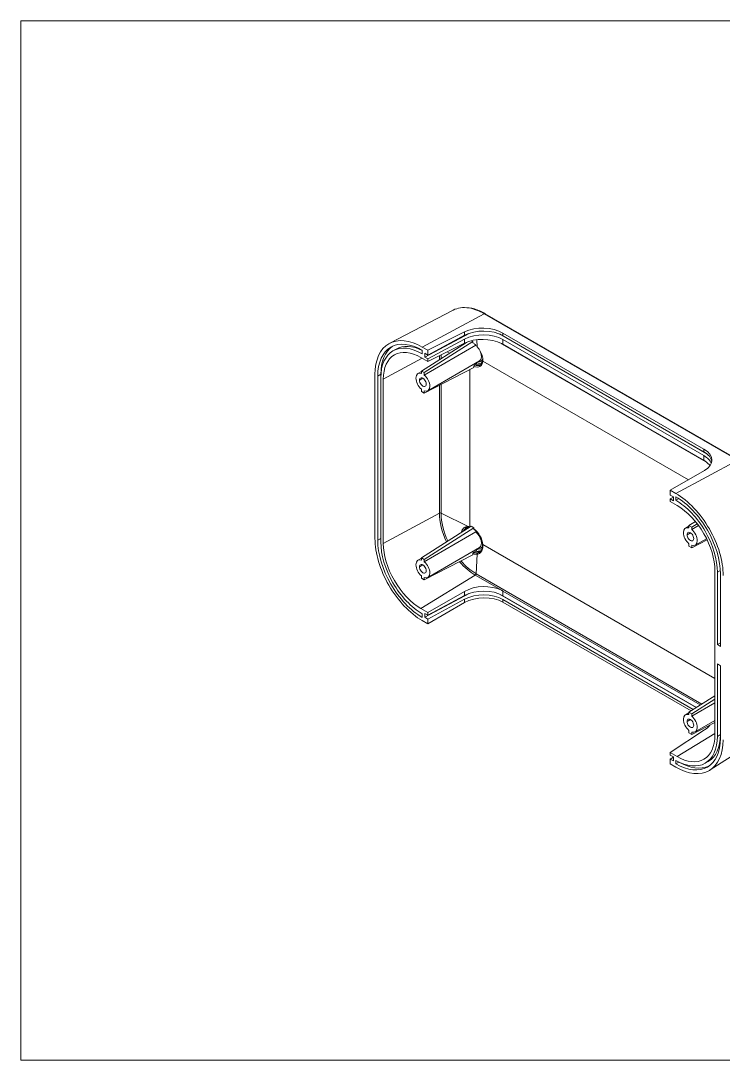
# Model space of a CAD drawing. Header units: millimetres. Extents: x -1304 to 1304, y -904 to 904.
# Drawn here: x -1255.2 to -1076.9, y -903.5 to -639.8 of the extents above; entities that cross this region are included whole.
import ezdxf

# ---------------------------------------------------------------- set-up
doc = ezdxf.new("R2010")
doc.units = ezdxf.units.MM
doc.header["$MEASUREMENT"] = 0
doc.layers.add('layer 1', color=7, linetype='Continuous')

msp = doc.modelspace()

# ---------------------------------------------------------------- linework, layer by layer
at = {"layer": 'layer 1', "color": 8, "lineweight": 18}
for points in [[(-1255.1707, -903.5152), (-1255.1707, -903.5152), (-1255.1707, -639.8485), (-1255.1707, -639.8485)], [(-971.6707, -639.8485), (-971.6707, -639.8485), (-1255.1707, -639.8485), (-1255.1707, -639.8485)], [(-1255.1707, -903.5152), (-1255.1707, -903.5152), (-971.6707, -903.5152), (-971.6707, -903.5152)]]:
    msp.add_open_spline(points, degree=3, dxfattribs=at)
at = {"layer": 'layer 1', "color": 155, "lineweight": 18}
for points in [[(-1145.4274, -713.2463), (-1145.4274, -713.2463), (-1161.5417, -721.6528), (-1161.5417, -721.6528)], [(-1141.4315, -712.6965), (-1142.92, -712.4608), (-1144.2805, -712.648), (-1145.4275, -713.2463)], [(-1072.9344, -751.2939), (-1072.9344, -751.2939), (-1137.2811, -714.1433), (-1137.2811, -714.1433)], [(-1141.3917, -719.1395), (-1141.3917, -719.1395), (-1152.6178, -725.1835), (-1152.6178, -725.1835)], [(-1151.84, -723.428), (-1151.84, -723.428), (-1142.5137, -718.7702), (-1142.5137, -718.7702)], [(-1142.5137, -719.6316), (-1142.5137, -719.6316), (-1151.84, -724.6528), (-1151.84, -724.6528)], [(-1132.79, -719.0608), (-1135.4564, -717.5214), (-1139.7558, -717.3929), (-1142.5137, -718.7702)], [(-1132.79, -719.7296), (-1135.4564, -718.1901), (-1139.7558, -718.1468), (-1142.5137, -719.6316)], [(-1132.79, -720.7094), (-1135.4564, -719.1699), (-1139.7558, -719.1266), (-1142.5137, -720.6114)], [(-1133.6935, -719.2896), (-1133.6935, -719.2896), (-1081.0318, -749.6938), (-1081.0318, -749.6938)], [(-1081.7945, -748.5031), (-1081.7945, -748.5031), (-1132.79, -719.0608), (-1132.79, -719.0608)], [(-1081.7945, -749.1718), (-1081.7945, -749.1718), (-1132.79, -719.7296), (-1132.79, -719.7296)], [(-1160.8557, -722.4273), (-1162.7441, -723.7406), (-1163.7901, -726.2657), (-1163.7901, -729.5109)], [(-1153.2543, -723.4612), (-1155.7728, -722.2224), (-1158.1406, -722.1081), (-1159.9264, -723.1391)], [(-1153.4663, -728.6944), (-1153.4663, -728.6944), (-1142.0696, -721.4248), (-1142.0696, -721.4248)], [(-1152.7592, -729.1027), (-1152.7592, -729.1027), (-1140.4292, -721.2377), (-1140.4292, -721.2377)], [(-1139.6777, -722.1629), (-1139.6777, -722.1629), (-1152.7592, -729.7154), (-1152.7592, -729.7154)], [(-1142.5137, -720.6114), (-1142.5137, -720.6114), (-1151.84, -725.6326), (-1151.84, -725.6326)], [(-1151.84, -726.2857), (-1151.84, -726.2857), (-1142.5137, -721.628), (-1142.5137, -721.628)], [(-1133.1326, -721.7332), (-1135.8355, -720.3621), (-1139.888, -720.3166), (-1142.5137, -721.628)], [(-1140.4292, -721.2377), (-1140.5459, -721.1724), (-1140.6628, -721.1073), (-1140.7797, -721.0425)], [(-1081.7945, -750.1516), (-1081.7945, -750.1516), (-1132.79, -720.7094), (-1132.79, -720.7094)], [(-1132.79, -721.9189), (-1132.79, -721.9189), (-1081.7945, -751.3612), (-1081.7945, -751.3612)], [(-1159.9264, -723.1391), (-1159.9264, -723.1391), (-1160.7042, -723.5882), (-1160.7042, -723.5882)], [(-1151.84, -723.428), (-1151.84, -723.428), (-1153.2542, -722.6115), (-1153.2542, -722.6115)], [(-1153.2542, -724.3262), (-1153.2542, -724.3262), (-1153.2542, -723.428), (-1153.2542, -723.428)], [(-1151.84, -724.6528), (-1151.84, -724.6528), (-1152.6178, -724.2037), (-1152.6178, -724.2037)], [(-1152.6178, -724.2037), (-1152.6178, -724.2037), (-1152.6178, -725.1835), (-1152.6178, -725.1835)], [(-1151.84, -723.428), (-1151.84, -723.428), (-1151.84, -724.6528), (-1151.84, -724.6528)], [(-1151.84, -726.2857), (-1151.84, -726.2857), (-1153.6077, -725.2651), (-1153.6077, -725.2651)], [(-1152.6178, -725.1835), (-1152.6178, -725.1835), (-1151.84, -725.6326), (-1151.84, -725.6326)], [(-1151.8628, -733.6764), (-1151.8628, -733.6764), (-1138.7813, -726.1238), (-1138.7813, -726.1238)], [(-1151.84, -725.6326), (-1151.84, -725.6326), (-1151.84, -726.2857), (-1151.84, -726.2857)], [(-1140.1727, -727.8231), (-1140.1727, -727.8231), (-1140.1727, -727.5243), (-1140.1727, -727.5243)], [(-1139.6777, -726.9913), (-1139.6777, -726.9913), (-1139.9606, -727.1546), (-1139.9606, -727.1546)], [(-1139.4656, -726.6211), (-1139.4656, -726.6211), (-1139.4656, -726.5189), (-1139.4656, -726.5189)], [(-1138.5641, -727.1531), (-1138.5047, -727.1188), (-1138.4484, -727.0793), (-1138.3953, -727.0348)], [(-1137.9529, -725.7053), (-1137.9512, -725.7533), (-1137.9197, -725.7977), (-1137.865, -725.8293)], [(-1137.9529, -725.7063), (-1137.9529, -725.7063), (-1137.9492, -726.0487), (-1137.9492, -726.0487)], [(-1137.8605, -726.1918), (-1137.8605, -726.1918), (-1085.7264, -756.2915), (-1085.7264, -756.2915)], [(-1165.275, -729.5517), (-1165.275, -729.5517), (-1165.275, -771.1931), (-1165.275, -771.1931)], [(-1164.5679, -729.96), (-1164.5679, -729.96), (-1164.5679, -771.6013), (-1164.5679, -771.6013)], [(-1163.7901, -729.5109), (-1163.7901, -729.5109), (-1163.7901, -730.4095), (-1163.7901, -730.4095)], [(-1153.4663, -728.8287), (-1153.4663, -728.8287), (-1154.3628, -729.3463), (-1154.3628, -729.3463)], [(-1153.4663, -728.6944), (-1153.4663, -728.6944), (-1152.7592, -729.1027), (-1152.7592, -729.1027)], [(-1153.4663, -728.6944), (-1153.4663, -728.6944), (-1153.4663, -729.3072), (-1153.4663, -729.3072)], [(-1152.7592, -734.3282), (-1152.7592, -734.3282), (-1140.1727, -727.8231), (-1140.1727, -727.8231)], [(-1152.7592, -729.7154), (-1152.7592, -729.7154), (-1152.7592, -729.1027), (-1152.7592, -729.1027)], [(-1141.2334, -768.1997), (-1141.2334, -768.1997), (-1141.2334, -728.3719), (-1141.2334, -728.3719)], [(-1163.7901, -772.0504), (-1163.7901, -772.0504), (-1163.7901, -730.4091), (-1163.7901, -730.4091)], [(-1163.1537, -730.7765), (-1163.1537, -730.7765), (-1163.1537, -772.4178), (-1163.1537, -772.4178)], [(-1153.4663, -733.3072), (-1153.4663, -733.3072), (-1153.4663, -733.92), (-1153.4663, -733.92)], [(-1153.4663, -733.92), (-1153.4663, -733.92), (-1152.7592, -734.3282), (-1152.7592, -734.3282)], [(-1152.7592, -734.3282), (-1152.7592, -734.3282), (-1152.7592, -733.7154), (-1152.7592, -733.7154)], [(-1081.6248, -753.9245), (-1079.053, -752.4397), (-1079.1281, -750.0425), (-1081.7945, -748.5031)], [(-1079.7737, -751.6593), (-1079.9235, -750.7193), (-1080.6384, -749.8393), (-1081.7945, -749.1718)], [(-1079.9085, -752.139), (-1080.196, -751.3863), (-1080.8504, -750.6967), (-1081.7945, -750.1516)], [(-1090.3217, -758.9456), (-1090.3217, -758.9456), (-1081.6248, -753.9245), (-1081.6248, -753.9245)], [(-1080.2309, -752.7214), (-1080.5251, -752.2992), (-1080.9456, -751.9057), (-1081.4741, -751.5582)], [(-1088.9075, -759.7621), (-1088.9075, -759.7621), (-1090.3217, -758.9456), (-1090.3217, -758.9456)], [(-1090.3217, -758.9456), (-1090.3217, -758.9456), (-1090.3217, -760.1704), (-1090.3217, -760.1704)], [(-1089.5439, -760.6194), (-1089.5439, -760.6194), (-1090.3217, -760.1704), (-1090.3217, -760.1704)], [(-1090.3217, -761.1502), (-1090.3217, -761.1502), (-1089.5438, -760.6686), (-1089.5438, -760.6686)], [(-1090.3217, -761.1502), (-1090.3217, -761.1502), (-1089.5439, -761.5992), (-1089.5439, -761.5992)], [(-1090.3217, -761.1502), (-1090.3217, -761.1502), (-1090.3217, -761.8033), (-1090.3217, -761.8033)], [(-1088.5539, -762.824), (-1088.5539, -762.824), (-1090.3217, -761.8033), (-1090.3217, -761.8033)], [(-1089.5439, -761.5992), (-1089.5439, -761.5992), (-1089.5439, -760.6194), (-1089.5439, -760.6194)], [(-1088.9075, -760.5786), (-1088.9075, -760.5786), (-1088.9075, -761.4767), (-1088.9075, -761.4767)], [(-1088.9075, -761.4767), (-1088.9075, -761.4767), (-1088.1547, -761.0422), (-1088.1547, -761.0422)], [(-1148.4943, -764.8736), (-1148.4696, -767.0194), (-1147.8695, -769.4354), (-1146.7776, -771.7848)], [(-1085.5841, -767.8862), (-1085.5841, -767.8862), (-1083.9524, -766.8455), (-1083.9524, -766.8455)], [(-1153.4663, -776.0512), (-1153.4663, -776.0512), (-1140.8798, -768.0227), (-1140.8798, -768.0227)], [(-1152.7592, -776.4595), (-1152.7592, -776.4595), (-1140.1727, -768.431), (-1140.1727, -768.431)], [(-1139.6777, -769.5197), (-1139.6777, -769.5197), (-1152.7592, -777.0723), (-1152.7592, -777.0723)], [(-1141.5812, -768.1629), (-1141.5487, -768.262), (-1141.4794, -768.3266), (-1141.4008, -768.3311)], [(-1141.4277, -768.3272), (-1141.4277, -768.3272), (-1141.3681, -768.3342), (-1141.3681, -768.3342)], [(-1140.1727, -768.431), (-1140.1727, -768.431), (-1140.8798, -768.0227), (-1140.8798, -768.0227)], [(-1140.1727, -768.7297), (-1140.1727, -768.7297), (-1140.1727, -768.431), (-1140.1727, -768.431)], [(-1085.584, -768.0205), (-1085.584, -768.0205), (-1086.4805, -768.5381), (-1086.4805, -768.5381)], [(-1084.877, -768.2945), (-1084.877, -768.2945), (-1085.5841, -767.8862), (-1085.5841, -767.8862)], [(-1085.5841, -767.8862), (-1085.5841, -767.8862), (-1085.5841, -768.499), (-1085.5841, -768.499)], [(-1084.877, -768.2945), (-1084.877, -768.2945), (-1083.4985, -767.4152), (-1083.4985, -767.4152)], [(-1083.1345, -767.9013), (-1083.1345, -767.9013), (-1084.877, -768.9073), (-1084.877, -768.9073)], [(-1084.877, -768.9073), (-1084.877, -768.9073), (-1084.877, -768.2945), (-1084.877, -768.2945)], [(-1085.5841, -772.499), (-1085.5841, -772.499), (-1085.5841, -773.1118), (-1085.5841, -773.1118)], [(-1084.877, -773.5201), (-1084.877, -773.5201), (-1080.9814, -771.5067), (-1080.9814, -771.5067)], [(-1083.9805, -772.8682), (-1083.9805, -772.8682), (-1081.1226, -771.2182), (-1081.1226, -771.2182)], [(-1151.8628, -781.0332), (-1151.8628, -781.0332), (-1138.7813, -773.4806), (-1138.7813, -773.4806)], [(-1139.6777, -774.3481), (-1139.6777, -774.3481), (-1140.1973, -774.6481), (-1140.1973, -774.6481)], [(-1139.4656, -773.9779), (-1139.4656, -773.9779), (-1139.4656, -773.8757), (-1139.4656, -773.8757)], [(-1139.212, -774.7765), (-1139.3199, -774.8405), (-1139.3636, -775.0051), (-1139.3118, -775.1527)], [(-1137.953, -773.029), (-1137.9544, -773.0724), (-1137.9226, -773.1156), (-1137.865, -773.1489)], [(-1137.9493, -772.6273), (-1137.9493, -772.6273), (-1137.953, -773.029), (-1137.953, -773.029)], [(-1079.0081, -806.7106), (-1079.0081, -806.7106), (-1137.8605, -772.7321), (-1137.8605, -772.7321)], [(-1084.877, -773.5201), (-1084.877, -773.5201), (-1085.5841, -773.1118), (-1085.5841, -773.1118)], [(-1084.877, -773.5201), (-1084.877, -773.5201), (-1084.877, -772.9073), (-1084.877, -772.9073)], [(-1153.4663, -776.1855), (-1153.4663, -776.1855), (-1154.3628, -776.7031), (-1154.3628, -776.7031)], [(-1153.4663, -776.0512), (-1153.4663, -776.0512), (-1152.7592, -776.4595), (-1152.7592, -776.4595)], [(-1153.4663, -776.0512), (-1153.4663, -776.0512), (-1153.4663, -776.664), (-1153.4663, -776.664)], [(-1152.7592, -781.685), (-1152.7592, -781.685), (-1140.4292, -775.3124), (-1140.4292, -775.3124)], [(-1152.7592, -777.0723), (-1152.7592, -777.0723), (-1152.7592, -776.4595), (-1152.7592, -776.4595)], [(-1143.4596, -776.8786), (-1142.2893, -778.202), (-1141.0101, -779.2838), (-1139.7123, -780.0476)], [(-1079.008, -820.9994), (-1079.008, -820.9994), (-1079.008, -779.358), (-1079.008, -779.358)], [(-1078.3716, -779.7254), (-1078.3716, -779.7254), (-1078.3716, -798.0966), (-1078.3716, -798.0966)], [(-1077.5938, -798.5457), (-1077.5938, -798.5457), (-1077.5938, -780.1745), (-1077.5938, -780.1745)], [(-1153.4663, -780.664), (-1153.4663, -780.664), (-1153.4663, -781.2768), (-1153.4663, -781.2768)], [(-1153.4663, -781.2768), (-1153.4663, -781.2768), (-1152.7592, -781.685), (-1152.7592, -781.685)], [(-1152.7592, -781.685), (-1152.7592, -781.685), (-1152.7592, -781.0723), (-1152.7592, -781.0723)], [(-1133.1326, -784.3088), (-1135.8355, -782.9514), (-1139.888, -783.072), (-1142.5137, -784.588)], [(-1141.3917, -785.1124), (-1141.3917, -785.1124), (-1152.6178, -791.1564), (-1152.6178, -791.1564)], [(-1151.84, -789.9725), (-1151.84, -789.9725), (-1142.5137, -784.588), (-1142.5137, -784.588)], [(-1142.5137, -785.6045), (-1142.5137, -785.6045), (-1151.84, -790.6257), (-1151.84, -790.6257)], [(-1132.79, -785.7025), (-1135.4564, -784.1631), (-1139.7558, -784.1197), (-1142.5137, -785.6045)], [(-1132.79, -786.6823), (-1135.4564, -785.1428), (-1139.7558, -785.0995), (-1142.5137, -786.5843)], [(-1133.6935, -785.2625), (-1133.6935, -785.2625), (-1083.7705, -814.0856), (-1083.7705, -814.0856)], [(-1082.7077, -813.408), (-1082.7077, -813.408), (-1132.79, -784.493), (-1132.79, -784.493)], [(-1083.7029, -814.043), (-1083.7029, -814.043), (-1132.79, -785.7025), (-1132.79, -785.7025)], [(-1142.5137, -786.5843), (-1142.5137, -786.5843), (-1151.84, -791.6055), (-1151.84, -791.6055)], [(-1151.84, -792.8302), (-1151.84, -792.8302), (-1142.5137, -787.4457), (-1142.5137, -787.4457)], [(-1132.79, -787.3511), (-1135.4564, -785.8116), (-1139.7558, -785.8534), (-1142.5137, -787.4457)], [(-1084.5092, -814.5572), (-1084.5092, -814.5572), (-1132.79, -786.6823), (-1132.79, -786.6823)], [(-1085.0598, -814.9081), (-1085.0598, -814.9081), (-1132.79, -787.3511), (-1132.79, -787.3511)], [(-1153.6077, -788.9519), (-1153.6077, -788.9519), (-1151.84, -789.9725), (-1151.84, -789.9725)], [(-1153.2542, -791.1972), (-1153.2542, -791.1972), (-1153.2542, -790.2991), (-1153.2542, -790.2991)], [(-1151.84, -790.6257), (-1151.84, -790.6257), (-1152.6178, -790.1766), (-1152.6178, -790.1766)], [(-1152.6178, -790.1766), (-1152.6178, -790.1766), (-1152.6178, -791.1564), (-1152.6178, -791.1564)], [(-1151.84, -789.9725), (-1151.84, -789.9725), (-1151.84, -790.6257), (-1151.84, -790.6257)], [(-1153.2542, -792.0137), (-1153.2542, -792.0137), (-1151.84, -792.8302), (-1151.84, -792.8302)], [(-1152.6178, -791.1564), (-1152.6178, -791.1564), (-1151.84, -791.6055), (-1151.84, -791.6055)], [(-1151.84, -791.6055), (-1151.84, -791.6055), (-1151.84, -792.8302), (-1151.84, -792.8302)], [(-1078.3716, -798.0966), (-1078.3716, -798.0966), (-1077.5938, -797.6475), (-1077.5938, -797.6475)], [(-1078.3716, -798.0966), (-1078.3716, -798.0966), (-1077.5938, -798.5457), (-1077.5938, -798.5457)], [(-1078.3716, -802.9956), (-1078.3716, -802.9956), (-1078.3716, -821.3668), (-1078.3716, -821.3668)], [(-1077.5938, -803.4447), (-1077.5938, -803.4447), (-1078.3716, -802.9956), (-1078.3716, -802.9956)], [(-1077.5938, -821.8158), (-1077.5938, -821.8158), (-1077.5938, -803.4447), (-1077.5938, -803.4447)], [(-1085.5841, -815.243), (-1085.5841, -815.243), (-1079.008, -811.0484), (-1079.008, -811.0484)], [(-1084.877, -815.6513), (-1084.877, -815.6513), (-1079.0079, -811.9076), (-1079.0079, -811.9076)], [(-1079.0079, -812.8756), (-1079.0079, -812.8756), (-1084.877, -816.2641), (-1084.877, -816.2641)], [(-1085.584, -815.3773), (-1085.584, -815.3773), (-1086.4805, -815.8949), (-1086.4805, -815.8949)], [(-1084.877, -815.6513), (-1084.877, -815.6513), (-1085.5841, -815.243), (-1085.5841, -815.243)], [(-1085.5841, -815.243), (-1085.5841, -815.243), (-1085.5841, -815.8558), (-1085.5841, -815.8558)], [(-1084.877, -816.2641), (-1084.877, -816.2641), (-1084.877, -815.6513), (-1084.877, -815.6513)], [(-1083.9805, -820.225), (-1083.9805, -820.225), (-1079.0079, -817.3541), (-1079.0079, -817.3541)], [(-1090.3217, -825.4901), (-1090.3217, -825.4901), (-1081.6248, -819.7422), (-1081.6248, -819.7422)], [(-1085.5841, -819.8558), (-1085.5841, -819.8558), (-1085.5841, -820.4686), (-1085.5841, -820.4686)], [(-1084.877, -820.8769), (-1084.877, -820.8769), (-1079.0078, -817.8435), (-1079.0078, -817.8435)], [(-1081.6248, -819.7422), (-1081.0772, -819.3803), (-1080.6348, -818.9669), (-1080.3168, -818.52)], [(-1084.877, -820.8769), (-1084.877, -820.8769), (-1085.5841, -820.4686), (-1085.5841, -820.4686)], [(-1084.877, -820.8769), (-1084.877, -820.8769), (-1084.877, -820.2641), (-1084.877, -820.2641)], [(-1080.6796, -827.7386), (-1078.7038, -826.5978), (-1077.5938, -824.1443), (-1077.5938, -820.9177)], [(-1080.2002, -829.8806), (-1080.2002, -829.8806), (-1064.8628, -820.1285), (-1064.8628, -820.1285)], [(-1090.3217, -825.4901), (-1090.3217, -825.4901), (-1088.5539, -826.5107), (-1088.5539, -826.5107)], [(-1090.3217, -825.4901), (-1090.3217, -825.4901), (-1090.3217, -826.1433), (-1090.3217, -826.1433)], [(-1089.5439, -826.5924), (-1089.5439, -826.5924), (-1090.3217, -826.1433), (-1090.3217, -826.1433)], [(-1090.3217, -827.1231), (-1090.3217, -827.1231), (-1089.5438, -826.6415), (-1089.5438, -826.6415)], [(-1090.3217, -827.1231), (-1090.3217, -827.1231), (-1089.5439, -827.5721), (-1089.5439, -827.5721)], [(-1090.3217, -827.1231), (-1090.3217, -827.1231), (-1090.3217, -828.3478), (-1090.3217, -828.3478)], [(-1089.5439, -827.5721), (-1089.5439, -827.5721), (-1089.5439, -826.5924), (-1089.5439, -826.5924)], [(-1088.9075, -827.4497), (-1088.9075, -827.4497), (-1088.9075, -828.3478), (-1088.9075, -828.3478)], [(-1088.9075, -828.3478), (-1088.9075, -828.3478), (-1088.1296, -827.8987), (-1088.1296, -827.8987)], [(-1088.1296, -827.8655), (-1088.1296, -827.8655), (-1088.1296, -827.8987), (-1088.1296, -827.8987)], [(-1088.1296, -827.8987), (-1085.3192, -829.5213), (-1082.6094, -829.878), (-1080.5279, -828.8993)], [(-1081.4575, -828.1877), (-1081.4575, -828.1877), (-1080.6796, -827.7386), (-1080.6796, -827.7386)], [(-1090.3217, -828.3478), (-1090.3217, -828.3478), (-1088.9075, -829.1643), (-1088.9075, -829.1643)]]:
    msp.add_open_spline(points, degree=3, dxfattribs=at)
at = {"layer": 'layer 1', "color": 155, "lineweight": 13}
for points in [[(-1137.5187, -714.1612), (-1137.5187, -714.1612), (-1153.2542, -722.6115), (-1153.2542, -722.6115)], [(-1137.5188, -714.1612), (-1138.8531, -713.3908), (-1140.1772, -712.8951), (-1141.4315, -712.6965)], [(-1137.2811, -714.1433), (-1137.3444, -714.1067), (-1137.4293, -714.1131), (-1137.5187, -714.1612)], [(-1073.172, -751.3118), (-1073.172, -751.3118), (-1137.5187, -714.1612), (-1137.5187, -714.1612)], [(-1142.5137, -718.7702), (-1142.5137, -718.7702), (-1142.5137, -719.6316), (-1142.5137, -719.6316)], [(-1132.79, -719.0608), (-1132.79, -719.0608), (-1132.79, -719.7296), (-1132.79, -719.7296)], [(-1142.5137, -720.6114), (-1142.5137, -720.6114), (-1142.5137, -721.628), (-1142.5137, -721.628)], [(-1142.3113, -721.5309), (-1142.3214, -721.5528), (-1142.3312, -721.5751), (-1142.3406, -721.5977)], [(-1139.3118, -722.5568), (-1139.3118, -722.5568), (-1139.4352, -720.7583), (-1139.4352, -720.7583)], [(-1132.9185, -721.8473), (-1132.9185, -721.8473), (-1081.6459, -751.4495), (-1081.6459, -751.4495)], [(-1132.79, -720.7094), (-1132.79, -720.7094), (-1132.79, -721.9189), (-1132.79, -721.9189)], [(-1148.8951, -725.7792), (-1148.8951, -725.7792), (-1148.8951, -724.8156), (-1148.8951, -724.8156)], [(-1148.4951, -725.5239), (-1148.4951, -725.5239), (-1148.4951, -724.6156), (-1148.4951, -724.6156)], [(-1146.3526, -724.1569), (-1146.3526, -724.1569), (-1146.9673, -723.8522), (-1146.9673, -723.8522)], [(-1138.7813, -726.1238), (-1138.1832, -725.7785), (-1138.0926, -724.7477), (-1138.5651, -723.6649)], [(-1163.1537, -730.7765), (-1163.1537, -730.7765), (-1153.2745, -725.4576), (-1153.2745, -725.4576)], [(-1140.1727, -727.5243), (-1138.9692, -728.0347), (-1138.0223, -727.488), (-1137.8626, -726.1905)], [(-1139.9606, -727.1546), (-1139.4318, -727.3717), (-1138.9419, -727.3712), (-1138.5641, -727.1531)], [(-1139.6777, -726.9913), (-1139.2165, -727.1807), (-1138.7835, -727.2051), (-1138.4284, -727.0615)], [(-1139.4656, -726.6211), (-1138.9033, -726.843), (-1138.3952, -726.7927), (-1138.0426, -726.4801)], [(-1139.1996, -726.3653), (-1138.576, -726.4881), (-1138.0949, -726.1872), (-1137.915, -725.562)], [(-1164.5679, -729.96), (-1164.5679, -729.96), (-1163.7901, -729.5109), (-1163.7901, -729.5109)], [(-1153.1126, -730.5314), (-1153.1126, -730.5314), (-1153.9613, -731.0214), (-1153.9613, -731.0214)], [(-1148.8951, -764.7412), (-1148.8951, -764.7412), (-1148.8951, -732.3312), (-1148.8951, -732.3312)], [(-1148.4951, -764.7364), (-1148.4951, -764.7364), (-1148.4951, -732.1247), (-1148.4951, -732.1247)], [(-1081.7945, -748.5031), (-1081.7945, -748.5031), (-1081.7945, -749.1718), (-1081.7945, -749.1718)], [(-1073.172, -751.3118), (-1073.172, -751.3118), (-1088.9075, -759.7621), (-1088.9075, -759.7621)], [(-1081.7945, -750.1516), (-1081.7945, -750.1516), (-1081.7945, -751.3612), (-1081.7945, -751.3612)], [(-1163.1537, -772.4178), (-1163.1537, -772.4178), (-1148.8951, -764.7412), (-1148.8951, -764.7412)], [(-1148.4951, -764.7364), (-1148.611, -764.6789), (-1148.7833, -764.681), (-1148.8951, -764.7412)], [(-1148.8951, -764.7412), (-1148.8951, -766.9846), (-1148.2708, -769.5291), (-1147.1144, -771.9996)], [(-1141.5812, -768.1629), (-1141.5812, -768.1629), (-1148.4951, -764.7364), (-1148.4951, -764.7364)], [(-1148.4951, -764.7364), (-1148.4951, -764.782), (-1148.4948, -764.8277), (-1148.4943, -764.8736)], [(-1141.8742, -768.3441), (-1142.0746, -768.4865), (-1142.2326, -768.6934), (-1142.3406, -768.9545)], [(-1141.1802, -768.2143), (-1141.198, -768.2092), (-1141.2157, -768.2044), (-1141.2334, -768.1997)], [(-1137.8626, -772.7311), (-1138.0223, -771.2492), (-1138.9692, -769.609), (-1140.1727, -768.7297)], [(-1085.2304, -769.7233), (-1085.2304, -769.7233), (-1086.079, -770.2133), (-1086.079, -770.2133)], [(-1164.5679, -771.6013), (-1164.5679, -771.6013), (-1163.7901, -771.1522), (-1163.7901, -771.1522)], [(-1139.6777, -774.3481), (-1139.3217, -774.4943), (-1138.9811, -774.5427), (-1138.6798, -774.4898)], [(-1139.3118, -775.1527), (-1139.3118, -775.1527), (-1139.6261, -780.0978), (-1139.6261, -780.0978)], [(-1139.4656, -773.9779), (-1138.9217, -774.1925), (-1138.4279, -774.1527), (-1138.0766, -773.8659)], [(-1139.1996, -773.7221), (-1138.6227, -773.8357), (-1138.1649, -773.5869), (-1137.9578, -773.047)], [(-1143.8232, -777.0664), (-1142.5805, -778.488), (-1141.2146, -779.6427), (-1139.8303, -780.4419)], [(-1153.1126, -777.8882), (-1153.1126, -777.8882), (-1153.9613, -778.3782), (-1153.9613, -778.3782)], [(-1153.6077, -788.9519), (-1153.6077, -788.9519), (-1139.8303, -780.4419), (-1139.8303, -780.4419)], [(-1139.8303, -780.4419), (-1139.7223, -780.3752), (-1139.6344, -780.227), (-1139.6261, -780.0978)], [(-1133.1326, -784.3088), (-1133.1326, -784.3088), (-1139.8303, -780.4419), (-1139.8303, -780.4419)], [(-1139.7123, -780.0476), (-1139.6836, -780.0645), (-1139.6549, -780.0813), (-1139.6261, -780.0978)], [(-1082.3391, -813.1725), (-1082.3391, -813.1725), (-1139.6261, -780.0978), (-1139.6261, -780.0978)], [(-1078.3716, -779.7254), (-1078.3716, -779.7254), (-1077.6188, -779.2909), (-1077.6188, -779.2909)], [(-1142.5137, -784.588), (-1142.5137, -784.588), (-1142.5137, -785.6045), (-1142.5137, -785.6045)], [(-1132.79, -784.493), (-1132.79, -784.493), (-1132.79, -785.7025), (-1132.79, -785.7025)], [(-1142.5137, -786.5843), (-1142.5137, -786.5843), (-1142.5137, -787.4457), (-1142.5137, -787.4457)], [(-1132.79, -786.6823), (-1132.79, -786.6823), (-1132.79, -787.3511), (-1132.79, -787.3511)], [(-1085.2304, -817.0801), (-1085.2304, -817.0801), (-1086.079, -817.5701), (-1086.079, -817.5701)], [(-1088.5539, -826.5107), (-1088.5539, -826.5107), (-1079.0081, -820.6145), (-1079.0081, -820.6145)], [(-1078.3716, -821.3668), (-1078.3716, -821.3668), (-1077.5938, -820.9177), (-1077.5938, -820.9177)]]:
    msp.add_open_spline(points, degree=3, dxfattribs=at)
at = {"layer": 'layer 1', "color": 155, "lineweight": 18}
for points, knots in [([(-1137.2811, -714.1433), (-1137.5172, -714.007), (-1137.7529, -713.879), (-1137.9886, -713.7599), (-1138.4362, -713.5338), (-1138.8835, -713.3398), (-1139.3287, -713.1727), (-1139.7741, -713.0055), (-1140.2175, -712.8652), (-1140.6506, -712.7775), (-1140.8486, -712.7374), (-1141.0445, -712.7084), (-1141.2389, -712.6881)], [0, 0, 0, 0, 0.25, 0.25, 0.25, 0.5, 0.5, 0.5, 0.75, 0.75, 0.75, 1, 1, 1, 1]), ([(-1153.2542, -722.6115), (-1156.4423, -720.7709), (-1159.4998, -720.468), (-1161.7542, -721.7695), (-1164.0085, -723.0711), (-1165.275, -725.8704), (-1165.275, -729.5517)], [0, 0, 0, 0, 0.5, 0.5, 0.5, 1, 1, 1, 1]), ([(-1153.2542, -723.428), (-1156.2548, -721.6956), (-1159.1324, -721.4106), (-1161.2542, -722.6355), (-1163.3759, -723.8605), (-1164.5679, -726.4952), (-1164.5679, -729.96)], [0, 0, 0, 0, 0.5, 0.5, 0.5, 1, 1, 1, 1]), ([(-1143.352, -722.1662), (-1143.3386, -722.101), (-1143.3228, -722.0379), (-1143.3044, -721.9769), (-1143.3037, -721.9743), (-1143.3029, -721.9718), (-1143.3021, -721.9692)], [0, 0, 0, 0, 0.5, 0.5, 0.5, 1, 1, 1, 1]), ([(-1142.8619, -721.9052), (-1142.8483, -721.8697), (-1142.8338, -721.8352), (-1142.8182, -721.8016), (-1142.8067, -721.7769), (-1142.7947, -721.7528), (-1142.7822, -721.7292)], [0, 0, 0, 0, 0.5, 0.5, 0.5, 1, 1, 1, 1]), ([(-1140.4292, -721.2377), (-1140.4258, -721.287), (-1140.4226, -721.3358), (-1140.4193, -721.3841), (-1140.4161, -721.4324), (-1140.4129, -721.4802), (-1140.4097, -721.5275)], [0, 0, 0, 0, 0.5, 0.5, 0.5, 1, 1, 1, 1]), ([(-1140.4097, -721.5275), (-1140.3137, -721.5945), (-1140.2181, -721.6668), (-1140.1234, -721.744), (-1140.0288, -721.8212), (-1139.9351, -721.9032), (-1139.8428, -721.9898), (-1139.7505, -722.0763), (-1139.6597, -722.1673), (-1139.571, -722.2621), (-1139.4823, -722.3568), (-1139.3958, -722.4551), (-1139.3118, -722.5568)], [0, 0, 0, 0, 0.25, 0.25, 0.25, 0.5, 0.5, 0.5, 0.75, 0.75, 0.75, 1, 1, 1, 1]), ([(-1132.79, -721.9189), (-1132.8463, -721.8864), (-1132.9031, -721.8546), (-1132.9602, -721.8236), (-1133.0173, -721.7927), (-1133.0748, -721.7625), (-1133.1326, -721.7332)], [0, 0, 0, 0, 0.5, 0.5, 0.5, 1, 1, 1, 1]), ([(-1153.2542, -724.3262), (-1156.0485, -722.7129), (-1158.7283, -722.4474), (-1160.7042, -723.5882), (-1162.68, -724.7289), (-1163.7901, -727.1825), (-1163.7901, -730.4091)], [0, 0, 0, 0, 0.5, 0.5, 0.5, 1, 1, 1, 1]), ([(-1153.6077, -725.2651), (-1156.1395, -723.8034), (-1158.5675, -723.5629), (-1160.3577, -724.5965), (-1162.1479, -725.6301), (-1163.1537, -727.8531), (-1163.1537, -730.7765)], [0, 0, 0, 0, 0.5, 0.5, 0.5, 1, 1, 1, 1]), ([(-1139.3118, -722.5568), (-1139.2313, -722.654), (-1139.1531, -722.754), (-1139.0769, -722.8569), (-1139.0007, -722.9599), (-1138.9266, -723.066), (-1138.8555, -723.174), (-1138.7843, -723.282), (-1138.716, -723.392), (-1138.6511, -723.5032), (-1138.5862, -723.6144), (-1138.5247, -723.7268), (-1138.4668, -723.8399), (-1138.409, -723.9529), (-1138.3548, -724.0665), (-1138.3044, -724.1805), (-1138.254, -724.2945), (-1138.2074, -724.4088), (-1138.1648, -724.523), (-1138.1223, -724.6371), (-1138.0838, -724.7511), (-1138.0497, -724.864), (-1138.0156, -724.9768), (-1137.9859, -725.0886), (-1137.9608, -725.1986), (-1137.9356, -725.3085), (-1137.915, -725.4167), (-1137.8991, -725.5219), (-1137.8831, -725.6271), (-1137.8718, -725.7294), (-1137.865, -725.8293)], [0, 0, 0, 0, 0.1, 0.1, 0.1, 0.2, 0.2, 0.2, 0.3, 0.3, 0.3, 0.4, 0.4, 0.4, 0.5, 0.5, 0.5, 0.6, 0.6, 0.6, 0.7, 0.7, 0.7, 0.8, 0.8, 0.8, 0.9, 0.9, 0.9, 1, 1, 1, 1]), ([(-1140.1727, -727.5243), (-1140.1727, -727.5081), (-1140.1713, -727.4913), (-1140.1687, -727.4741), (-1140.1673, -727.4654), (-1140.1657, -727.4567), (-1140.1637, -727.4478), (-1140.1617, -727.4389), (-1140.1593, -727.4298), (-1140.1567, -727.4209), (-1140.1514, -727.4029), (-1140.1449, -727.385), (-1140.1373, -727.3671), (-1140.1296, -727.3493), (-1140.1207, -727.3314), (-1140.111, -727.3143), (-1140.1012, -727.2973), (-1140.0906, -727.2808), (-1140.079, -727.2651), (-1140.0732, -727.2572), (-1140.0672, -727.2495), (-1140.061, -727.2421), (-1140.0549, -727.2347), (-1140.0486, -727.2276), (-1140.0422, -727.2208), (-1140.0359, -727.214), (-1140.0293, -727.2075), (-1140.0227, -727.2013), (-1140.016, -727.1951), (-1140.0092, -727.1891), (-1140.0023, -727.1835), (-1139.9886, -727.1724), (-1139.9746, -727.1627), (-1139.9606, -727.1546)], [0, 0, 0, 0, 0.09090909, 0.09090909, 0.09090909, 0.18181818, 0.18181818, 0.18181818, 0.27272727, 0.27272727, 0.27272727, 0.36363636, 0.36363636, 0.36363636, 0.45454545, 0.45454545, 0.45454545, 0.54545455, 0.54545455, 0.54545455, 0.63636364, 0.63636364, 0.63636364, 0.72727273, 0.72727273, 0.72727273, 0.81818182, 0.81818182, 0.81818182, 0.90909091, 0.90909091, 0.90909091, 1, 1, 1, 1]), ([(-1139.6777, -726.9913), (-1139.6636, -726.9831), (-1139.6498, -726.9735), (-1139.6362, -726.9625), (-1139.6294, -726.957), (-1139.6226, -726.9511), (-1139.6159, -726.9449), (-1139.6092, -726.9386), (-1139.6026, -726.932), (-1139.5961, -726.9251), (-1139.5833, -726.9115), (-1139.5711, -726.8968), (-1139.5595, -726.881), (-1139.5538, -726.8732), (-1139.5481, -726.8651), (-1139.5427, -726.8568), (-1139.5373, -726.8484), (-1139.5322, -726.84), (-1139.5273, -726.8315), (-1139.5176, -726.8144), (-1139.5088, -726.7969), (-1139.5011, -726.7789), (-1139.4973, -726.7699), (-1139.4937, -726.7608), (-1139.4904, -726.7518), (-1139.4872, -726.7428), (-1139.4843, -726.7338), (-1139.4816, -726.7249), (-1139.479, -726.716), (-1139.4767, -726.7071), (-1139.4747, -726.6982), (-1139.4727, -726.6893), (-1139.471, -726.6804), (-1139.4697, -726.6717), (-1139.467, -726.6542), (-1139.4656, -726.6373), (-1139.4656, -726.6211)], [0, 0, 0, 0, 0.08333333, 0.08333333, 0.08333333, 0.16666667, 0.16666667, 0.16666667, 0.25, 0.25, 0.25, 0.33333333, 0.33333333, 0.33333333, 0.41666667, 0.41666667, 0.41666667, 0.5, 0.5, 0.5, 0.58333333, 0.58333333, 0.58333333, 0.66666667, 0.66666667, 0.66666667, 0.75, 0.75, 0.75, 0.83333333, 0.83333333, 0.83333333, 0.91666667, 0.91666667, 0.91666667, 1, 1, 1, 1]), ([(-1137.9449, -726.0033), (-1137.9575, -726.1116), (-1137.9753, -726.213), (-1137.9988, -726.3086), (-1138.044, -726.4923), (-1138.1103, -726.6547), (-1138.1933, -726.785), (-1138.2609, -726.8912), (-1138.3396, -726.976), (-1138.4305, -727.042)], [0, 0, 0, 0, 0.33333333, 0.33333333, 0.33333333, 0.66666667, 0.66666667, 0.66666667, 1, 1, 1, 1]), ([(-1137.9489, -726.0437), (-1137.9489, -726.0438), (-1137.9489, -726.0438), (-1137.9489, -726.0439), (-1137.949, -726.057), (-1137.9472, -726.0703), (-1137.9436, -726.0834), (-1137.9399, -726.0965), (-1137.9343, -726.1094), (-1137.9269, -726.1219), (-1137.9195, -726.1345), (-1137.9103, -726.1466), (-1137.8996, -726.1581), (-1137.8888, -726.1696), (-1137.8764, -726.1805), (-1137.8626, -726.1905)], [0, 0, 0, 0, 0.2, 0.2, 0.2, 0.4, 0.4, 0.4, 0.6, 0.6, 0.6, 0.8, 0.8, 0.8, 1, 1, 1, 1]), ([(-1137.865, -725.8293), (-1137.862, -725.8719), (-1137.86, -725.9137), (-1137.8587, -725.9539), (-1137.8574, -725.9942), (-1137.857, -726.0329), (-1137.8572, -726.0723), (-1137.8575, -726.1117), (-1137.8586, -726.1518), (-1137.8605, -726.1918)], [0, 0, 0, 0, 0.33333333, 0.33333333, 0.33333333, 0.66666667, 0.66666667, 0.66666667, 1, 1, 1, 1]), ([(-1137.8605, -726.1918), (-1137.8608, -726.1917), (-1137.861, -726.1915), (-1137.8612, -726.1914), (-1137.8615, -726.1913), (-1137.8617, -726.1911), (-1137.8619, -726.1909), (-1137.8621, -726.1908), (-1137.8624, -726.1906), (-1137.8626, -726.1905)], [0, 0, 0, 0, 0.33333333, 0.33333333, 0.33333333, 0.66666667, 0.66666667, 0.66666667, 1, 1, 1, 1]), ([(-1153.4663, -729.3072), (-1154.2894, -729.026), (-1154.8805, -729.5207), (-1154.8805, -730.4907), (-1154.8805, -731.4607), (-1154.2894, -732.638), (-1153.4663, -733.3072)], [0, 0, 0, 0, 0.5, 0.5, 0.5, 1, 1, 1, 1]), ([(-1152.7592, -733.7154), (-1151.9361, -733.9966), (-1151.345, -733.5019), (-1151.345, -732.5319), (-1151.345, -731.562), (-1151.9361, -730.3846), (-1152.7592, -729.7154)], [0, 0, 0, 0, 0.5, 0.5, 0.5, 1, 1, 1, 1]), ([(-1152.2642, -732.0012), (-1152.2642, -731.6512), (-1152.426, -731.2343), (-1152.6885, -730.9077), (-1152.951, -730.5811), (-1153.2745, -730.3944), (-1153.537, -730.4178), (-1153.7996, -730.4413), (-1153.9613, -730.6714), (-1153.9613, -731.0214)], [0, 0, 0, 0, 0.33333333, 0.33333333, 0.33333333, 0.66666667, 0.66666667, 0.66666667, 1, 1, 1, 1]), ([(-1153.9613, -731.0214), (-1153.9613, -731.3715), (-1153.7996, -731.7883), (-1153.537, -732.1149), (-1153.2745, -732.4415), (-1152.951, -732.6283), (-1152.6885, -732.6048), (-1152.426, -732.5814), (-1152.2642, -732.3513), (-1152.2642, -732.0012)], [0, 0, 0, 0, 0.33333333, 0.33333333, 0.33333333, 0.66666667, 0.66666667, 0.66666667, 1, 1, 1, 1]), ([(-1081.4741, -751.5582), (-1081.5247, -751.5249), (-1081.5766, -751.492), (-1081.63, -751.4592), (-1081.6834, -751.4263), (-1081.7382, -751.3937), (-1081.7945, -751.3612)], [0, 0, 0, 0, 0.5, 0.5, 0.5, 1, 1, 1, 1]), ([(-1076.8867, -780.5828), (-1076.8867, -776.9014), (-1078.1531, -772.6397), (-1080.4075, -768.7351), (-1082.6618, -764.8304), (-1085.7193, -761.6028), (-1088.9075, -759.7621)], [0, 0, 0, 0, 0.5, 0.5, 0.5, 1, 1, 1, 1]), ([(-1077.5938, -780.1745), (-1077.5938, -776.7097), (-1078.7857, -772.6987), (-1080.9075, -769.0237), (-1083.0292, -765.3488), (-1085.9069, -762.311), (-1088.9075, -760.5786)], [0, 0, 0, 0, 0.5, 0.5, 0.5, 1, 1, 1, 1]), ([(-1078.3716, -779.7255), (-1078.3716, -776.4989), (-1079.4816, -772.7636), (-1081.4575, -769.3413), (-1083.4333, -765.919), (-1086.1132, -763.09), (-1088.9075, -761.4768)], [0, 0, 0, 0, 0.5, 0.5, 0.5, 1, 1, 1, 1]), ([(-1079.008, -779.358), (-1079.008, -776.4346), (-1080.0137, -773.0503), (-1081.8039, -769.9496), (-1083.5941, -766.8488), (-1086.0222, -764.2857), (-1088.5539, -762.824)], [0, 0, 0, 0, 0.5, 0.5, 0.5, 1, 1, 1, 1]), ([(-1143.3148, -769.5291), (-1143.2903, -769.4326), (-1143.2609, -769.3398), (-1143.2267, -769.2514), (-1143.192, -769.1618), (-1143.1523, -769.0767), (-1143.1079, -768.9967), (-1143.0635, -768.9167), (-1143.0144, -768.8417), (-1142.9608, -768.7721), (-1142.9071, -768.7025), (-1142.8489, -768.6382), (-1142.7865, -768.5796), (-1142.7241, -768.5211), (-1142.6575, -768.4684), (-1142.587, -768.4217), (-1142.5166, -768.375), (-1142.4423, -768.3343), (-1142.3645, -768.2999), (-1142.2867, -768.2655), (-1142.2054, -768.2374), (-1142.121, -768.2156), (-1142.0366, -768.1939), (-1141.949, -768.1786), (-1141.8589, -768.1698), (-1141.7688, -768.161), (-1141.6762, -768.1587), (-1141.5812, -768.1629)], [0, 0, 0, 0, 0.11111111, 0.11111111, 0.11111111, 0.22222222, 0.22222222, 0.22222222, 0.33333333, 0.33333333, 0.33333333, 0.44444444, 0.44444444, 0.44444444, 0.55555556, 0.55555556, 0.55555556, 0.66666667, 0.66666667, 0.66666667, 0.77777778, 0.77777778, 0.77777778, 0.88888889, 0.88888889, 0.88888889, 1, 1, 1, 1]), ([(-1142.7853, -769.2177), (-1142.7644, -769.1718), (-1142.7421, -769.1275), (-1142.7184, -769.0846), (-1142.6772, -769.0104), (-1142.6316, -768.9408), (-1142.5818, -768.8761), (-1142.5321, -768.8115), (-1142.4781, -768.7517), (-1142.4202, -768.6972), (-1142.3624, -768.6427), (-1142.3006, -768.5936), (-1142.2353, -768.55), (-1142.17, -768.5064), (-1142.1012, -768.4684), (-1142.0291, -768.4361), (-1141.957, -768.4039), (-1141.8817, -768.3774), (-1141.8034, -768.3568), (-1141.7252, -768.3362), (-1141.6441, -768.3215), (-1141.5606, -768.3128), (-1141.5035, -768.3069), (-1141.4452, -768.3038), (-1141.386, -768.3034)], [0, 0, 0, 0, 0.125, 0.125, 0.125, 0.25, 0.25, 0.25, 0.375, 0.375, 0.375, 0.5, 0.5, 0.5, 0.625, 0.625, 0.625, 0.75, 0.75, 0.75, 0.875, 0.875, 0.875, 1, 1, 1, 1]), ([(-1141.5812, -768.1629), (-1141.5433, -768.1645), (-1141.5052, -768.1672), (-1141.4674, -768.1707), (-1141.4296, -768.1743), (-1141.3921, -768.1788), (-1141.3532, -768.1844), (-1141.3143, -768.1901), (-1141.274, -768.1969), (-1141.2328, -768.205)], [0, 0, 0, 0, 0.33333333, 0.33333333, 0.33333333, 0.66666667, 0.66666667, 0.66666667, 1, 1, 1, 1]), ([(-1141.2328, -768.205), (-1141.2329, -768.2044), (-1141.233, -768.2038), (-1141.2331, -768.2032), (-1141.2332, -768.2026), (-1141.2332, -768.2021), (-1141.2333, -768.2015), (-1141.2333, -768.2009), (-1141.2334, -768.2003), (-1141.2334, -768.1997)], [0, 0, 0, 0, 0.33333333, 0.33333333, 0.33333333, 0.66666667, 0.66666667, 0.66666667, 1, 1, 1, 1]), ([(-1140.1183, -768.8636), (-1140.1251, -768.8587), (-1140.1314, -768.8529), (-1140.1371, -768.8463), (-1140.141, -768.8417), (-1140.1445, -768.8368), (-1140.1478, -768.8316), (-1140.151, -768.8263), (-1140.154, -768.8208), (-1140.1566, -768.8149), (-1140.1592, -768.809), (-1140.1616, -768.8028), (-1140.1636, -768.7962), (-1140.1656, -768.7896), (-1140.1673, -768.7827), (-1140.1686, -768.7756), (-1140.1713, -768.7612), (-1140.1727, -768.746), (-1140.1727, -768.7297)], [0, 0, 0, 0, 0.16666667, 0.16666667, 0.16666667, 0.33333333, 0.33333333, 0.33333333, 0.5, 0.5, 0.5, 0.66666667, 0.66666667, 0.66666667, 0.83333333, 0.83333333, 0.83333333, 1, 1, 1, 1]), ([(-1140.157, -768.8353), (-1140.0533, -768.9102), (-1139.9515, -768.9912), (-1139.8503, -769.0792), (-1139.6552, -769.2488), (-1139.4623, -769.4441), (-1139.2843, -769.6583), (-1139.1379, -769.8345), (-1139.0017, -770.0234), (-1138.8726, -770.2269)], [0, 0, 0, 0, 0.33333333, 0.33333333, 0.33333333, 0.66666667, 0.66666667, 0.66666667, 1, 1, 1, 1]), ([(-1139.6777, -769.5197), (-1139.6636, -769.5115), (-1139.6497, -769.5018), (-1139.636, -769.4907), (-1139.6292, -769.4852), (-1139.6224, -769.4792), (-1139.6157, -769.473), (-1139.609, -769.4667), (-1139.6024, -769.46), (-1139.5959, -769.4531), (-1139.583, -769.4393), (-1139.5708, -769.4245), (-1139.5593, -769.4087), (-1139.5549, -769.4027), (-1139.5506, -769.3965), (-1139.5464, -769.3901)], [0, 0, 0, 0, 0.2, 0.2, 0.2, 0.4, 0.4, 0.4, 0.6, 0.6, 0.6, 0.8, 0.8, 0.8, 1, 1, 1, 1]), ([(-1085.5841, -768.499), (-1086.4071, -768.2178), (-1086.9983, -768.7126), (-1086.9983, -769.6825), (-1086.9983, -770.6525), (-1086.4071, -771.8298), (-1085.5841, -772.499)], [0, 0, 0, 0, 0.5, 0.5, 0.5, 1, 1, 1, 1]), ([(-1084.382, -771.1931), (-1084.382, -770.843), (-1084.5437, -770.4262), (-1084.8062, -770.0996), (-1085.0688, -769.773), (-1085.3922, -769.5862), (-1085.6548, -769.6097), (-1085.9173, -769.6331), (-1086.079, -769.8632), (-1086.079, -770.2133)], [0, 0, 0, 0, 0.33333333, 0.33333333, 0.33333333, 0.66666667, 0.66666667, 0.66666667, 1, 1, 1, 1]), ([(-1084.877, -772.9073), (-1084.0539, -773.1885), (-1083.4627, -772.6938), (-1083.4627, -771.7238), (-1083.4627, -770.7538), (-1084.0539, -769.5765), (-1084.877, -768.9073)], [0, 0, 0, 0, 0.5, 0.5, 0.5, 1, 1, 1, 1]), ([(-1165.275, -771.1931), (-1165.275, -774.8744), (-1164.0085, -779.1361), (-1161.7542, -783.0408), (-1159.4998, -786.9454), (-1156.4423, -790.1731), (-1153.2542, -792.0137)], [0, 0, 0, 0, 0.5, 0.5, 0.5, 1, 1, 1, 1]), ([(-1164.5679, -771.6013), (-1164.5679, -775.0661), (-1163.3759, -779.0771), (-1161.2542, -782.7521), (-1159.1324, -786.427), (-1156.2548, -789.4648), (-1153.2542, -791.1972)], [0, 0, 0, 0, 0.5, 0.5, 0.5, 1, 1, 1, 1]), ([(-1163.7901, -772.0504), (-1163.7901, -775.2769), (-1162.68, -779.0122), (-1160.7042, -782.4345), (-1158.7283, -785.8568), (-1156.0485, -788.6858), (-1153.2542, -790.2991)], [0, 0, 0, 0, 0.5, 0.5, 0.5, 1, 1, 1, 1]), ([(-1163.1537, -772.4178), (-1163.1537, -775.3412), (-1162.1479, -778.7255), (-1160.3577, -781.8263), (-1158.5675, -784.927), (-1156.1395, -787.4902), (-1153.6077, -788.9519)], [0, 0, 0, 0, 0.5, 0.5, 0.5, 1, 1, 1, 1]), ([(-1138.8726, -770.2269), (-1138.8412, -770.2683), (-1138.8106, -770.3103), (-1138.7811, -770.3532), (-1138.6185, -770.5897), (-1138.4884, -770.8549), (-1138.3745, -771.1204), (-1138.2606, -771.3856), (-1138.1629, -771.651), (-1138.0904, -771.9108), (-1138.018, -772.1701), (-1137.9706, -772.4238), (-1137.9453, -772.6737)], [0, 0, 0, 0, 0.25, 0.25, 0.25, 0.5, 0.5, 0.5, 0.75, 0.75, 0.75, 1, 1, 1, 1]), ([(-1086.079, -770.2133), (-1086.079, -770.5633), (-1085.9173, -770.9801), (-1085.6548, -771.3067), (-1085.3922, -771.6333), (-1085.0688, -771.8201), (-1084.8062, -771.7966), (-1084.5437, -771.7732), (-1084.382, -771.5431), (-1084.382, -771.1931)], [0, 0, 0, 0, 0.33333333, 0.33333333, 0.33333333, 0.66666667, 0.66666667, 0.66666667, 1, 1, 1, 1]), ([(-1140.4097, -775.0002), (-1140.4129, -775.0512), (-1140.4161, -775.1027), (-1140.4193, -775.1547), (-1140.4226, -775.2067), (-1140.4258, -775.2593), (-1140.4292, -775.3124)], [0, 0, 0, 0, 0.5, 0.5, 0.5, 1, 1, 1, 1]), ([(-1140.4097, -775.0002), (-1140.4087, -774.9842), (-1140.4065, -774.9678), (-1140.4031, -774.951), (-1140.4014, -774.9426), (-1140.3994, -774.9342), (-1140.3971, -774.9256), (-1140.3948, -774.9171), (-1140.3922, -774.9084), (-1140.3893, -774.8997), (-1140.3835, -774.8825), (-1140.3767, -774.8654), (-1140.3689, -774.8485), (-1140.365, -774.84), (-1140.3609, -774.8316), (-1140.3564, -774.8233), (-1140.352, -774.8149), (-1140.3473, -774.8066), (-1140.3425, -774.7986), (-1140.3328, -774.7824), (-1140.3223, -774.767), (-1140.3111, -774.7522), (-1140.2999, -774.7375), (-1140.2878, -774.7234), (-1140.2755, -774.7106), (-1140.2632, -774.6978), (-1140.2504, -774.6861), (-1140.2373, -774.6756), (-1140.2308, -774.6704), (-1140.2241, -774.6654), (-1140.2174, -774.6608), (-1140.2107, -774.6562), (-1140.204, -774.652), (-1140.1973, -774.6481)], [0, 0, 0, 0, 0.09090909, 0.09090909, 0.09090909, 0.18181818, 0.18181818, 0.18181818, 0.27272727, 0.27272727, 0.27272727, 0.36363636, 0.36363636, 0.36363636, 0.45454545, 0.45454545, 0.45454545, 0.54545455, 0.54545455, 0.54545455, 0.63636364, 0.63636364, 0.63636364, 0.72727273, 0.72727273, 0.72727273, 0.81818182, 0.81818182, 0.81818182, 0.90909091, 0.90909091, 0.90909091, 1, 1, 1, 1]), ([(-1139.3118, -775.1527), (-1139.3958, -775.1661), (-1139.4823, -775.173), (-1139.571, -775.1733), (-1139.6597, -775.1736), (-1139.7505, -775.1674), (-1139.8428, -775.1545), (-1139.9351, -775.1417), (-1140.0288, -775.1223), (-1140.1234, -775.0966), (-1140.2181, -775.0708), (-1140.3137, -775.0386), (-1140.4097, -775.0002)], [0, 0, 0, 0, 0.25, 0.25, 0.25, 0.5, 0.5, 0.5, 0.75, 0.75, 0.75, 1, 1, 1, 1]), ([(-1139.212, -774.7765), (-1139.2875, -774.7885), (-1139.3653, -774.7948), (-1139.4449, -774.7955), (-1139.5246, -774.7961), (-1139.6061, -774.791), (-1139.6889, -774.7802), (-1139.7717, -774.7694), (-1139.8557, -774.7529), (-1139.9406, -774.7308), (-1140.0255, -774.7088), (-1140.1112, -774.6811), (-1140.1973, -774.6481)], [0, 0, 0, 0, 0.25, 0.25, 0.25, 0.5, 0.5, 0.5, 0.75, 0.75, 0.75, 1, 1, 1, 1]), ([(-1139.6777, -774.3481), (-1139.6636, -774.34), (-1139.6498, -774.3303), (-1139.6362, -774.3193), (-1139.6294, -774.3138), (-1139.6226, -774.3079), (-1139.6159, -774.3017), (-1139.6092, -774.2954), (-1139.6026, -774.2888), (-1139.5961, -774.2819), (-1139.5833, -774.2683), (-1139.5711, -774.2536), (-1139.5595, -774.2379), (-1139.5538, -774.23), (-1139.5481, -774.2219), (-1139.5427, -774.2136), (-1139.5373, -774.2052), (-1139.5322, -774.1968), (-1139.5273, -774.1883), (-1139.5176, -774.1712), (-1139.5088, -774.1537), (-1139.5011, -774.1357), (-1139.4973, -774.1267), (-1139.4937, -774.1176), (-1139.4904, -774.1086), (-1139.4872, -774.0996), (-1139.4843, -774.0906), (-1139.4816, -774.0817), (-1139.479, -774.0728), (-1139.4767, -774.0639), (-1139.4747, -774.055), (-1139.4727, -774.0461), (-1139.471, -774.0372), (-1139.4697, -774.0285), (-1139.467, -774.011), (-1139.4656, -773.9941), (-1139.4656, -773.9779)], [0, 0, 0, 0, 0.08333333, 0.08333333, 0.08333333, 0.16666667, 0.16666667, 0.16666667, 0.25, 0.25, 0.25, 0.33333333, 0.33333333, 0.33333333, 0.41666667, 0.41666667, 0.41666667, 0.5, 0.5, 0.5, 0.58333333, 0.58333333, 0.58333333, 0.66666667, 0.66666667, 0.66666667, 0.75, 0.75, 0.75, 0.83333333, 0.83333333, 0.83333333, 0.91666667, 0.91666667, 0.91666667, 1, 1, 1, 1]), ([(-1137.865, -773.1489), (-1137.8718, -773.2567), (-1137.8831, -773.3618), (-1137.8991, -773.4644), (-1137.9151, -773.5671), (-1137.9357, -773.6674), (-1137.9608, -773.7641), (-1137.986, -773.8608), (-1138.0157, -773.9539), (-1138.0498, -774.0427), (-1138.0839, -774.1316), (-1138.1224, -774.2163), (-1138.1649, -774.2961), (-1138.2074, -774.3758), (-1138.254, -774.4507), (-1138.3044, -774.5205), (-1138.3548, -774.5903), (-1138.409, -774.6549), (-1138.4669, -774.7143), (-1138.5247, -774.7736), (-1138.5863, -774.8277), (-1138.6512, -774.8761), (-1138.7161, -774.9246), (-1138.7844, -774.9674), (-1138.8556, -775.0042), (-1138.9268, -775.0411), (-1139.0009, -775.072), (-1139.077, -775.0967), (-1139.1531, -775.1215), (-1139.2313, -775.1401), (-1139.3118, -775.1527)], [0, 0, 0, 0, 0.1, 0.1, 0.1, 0.2, 0.2, 0.2, 0.3, 0.3, 0.3, 0.4, 0.4, 0.4, 0.5, 0.5, 0.5, 0.6, 0.6, 0.6, 0.7, 0.7, 0.7, 0.8, 0.8, 0.8, 0.9, 0.9, 0.9, 1, 1, 1, 1]), ([(-1137.886, -773.1277), (-1137.8898, -773.1569), (-1137.894, -773.1859), (-1137.8987, -773.2146), (-1137.9139, -773.3096), (-1137.9334, -773.4022), (-1137.9571, -773.4915), (-1137.9808, -773.5809), (-1138.0087, -773.6669), (-1138.0407, -773.7491), (-1138.0726, -773.8312), (-1138.1086, -773.9095), (-1138.1483, -773.9832), (-1138.1879, -774.057), (-1138.2313, -774.1263), (-1138.2782, -774.1908), (-1138.3251, -774.2553), (-1138.3755, -774.3151), (-1138.4292, -774.37), (-1138.483, -774.425), (-1138.5401, -774.475), (-1138.6003, -774.5198), (-1138.6605, -774.5647), (-1138.7237, -774.6044), (-1138.7897, -774.6385), (-1138.8556, -774.6727), (-1138.9241, -774.7013), (-1138.9947, -774.7243), (-1139.0652, -774.7473), (-1139.1377, -774.7647), (-1139.212, -774.7765)], [0, 0, 0, 0, 0.1, 0.1, 0.1, 0.2, 0.2, 0.2, 0.3, 0.3, 0.3, 0.4, 0.4, 0.4, 0.5, 0.5, 0.5, 0.6, 0.6, 0.6, 0.7, 0.7, 0.7, 0.8, 0.8, 0.8, 0.9, 0.9, 0.9, 1, 1, 1, 1]), ([(-1137.8605, -772.7321), (-1137.8588, -772.776), (-1137.8577, -772.8208), (-1137.8573, -772.8657), (-1137.8569, -772.9106), (-1137.8573, -772.9556), (-1137.8585, -773.0026), (-1137.8597, -773.0497), (-1137.8618, -773.0987), (-1137.865, -773.1489)], [0, 0, 0, 0, 0.33333333, 0.33333333, 0.33333333, 0.66666667, 0.66666667, 0.66666667, 1, 1, 1, 1]), ([(-1137.8626, -772.7311), (-1137.8624, -772.7312), (-1137.8621, -772.7313), (-1137.8619, -772.7314), (-1137.8617, -772.7315), (-1137.8615, -772.7316), (-1137.8612, -772.7317), (-1137.861, -772.7319), (-1137.8608, -772.732), (-1137.8605, -772.7321)], [0, 0, 0, 0, 0.33333333, 0.33333333, 0.33333333, 0.66666667, 0.66666667, 0.66666667, 1, 1, 1, 1]), ([(-1153.4663, -776.664), (-1154.2894, -776.3828), (-1154.8805, -776.8775), (-1154.8805, -777.8475), (-1154.8805, -778.8175), (-1154.2894, -779.9948), (-1153.4663, -780.664)], [0, 0, 0, 0, 0.5, 0.5, 0.5, 1, 1, 1, 1]), ([(-1152.2642, -779.358), (-1152.2642, -779.008), (-1152.426, -778.5911), (-1152.6885, -778.2645), (-1152.951, -777.9379), (-1153.2745, -777.7512), (-1153.537, -777.7746), (-1153.7996, -777.7981), (-1153.9613, -778.0282), (-1153.9613, -778.3782)], [0, 0, 0, 0, 0.33333333, 0.33333333, 0.33333333, 0.66666667, 0.66666667, 0.66666667, 1, 1, 1, 1]), ([(-1152.7592, -781.0723), (-1151.9361, -781.3534), (-1151.345, -780.8587), (-1151.345, -779.8887), (-1151.345, -778.9188), (-1151.9361, -777.7414), (-1152.7592, -777.0723)], [0, 0, 0, 0, 0.5, 0.5, 0.5, 1, 1, 1, 1]), ([(-1153.9613, -778.3782), (-1153.9613, -778.7283), (-1153.7996, -779.1451), (-1153.537, -779.4717), (-1153.2745, -779.7983), (-1152.951, -779.9851), (-1152.6885, -779.9616), (-1152.426, -779.9382), (-1152.2642, -779.7081), (-1152.2642, -779.358)], [0, 0, 0, 0, 0.33333333, 0.33333333, 0.33333333, 0.66666667, 0.66666667, 0.66666667, 1, 1, 1, 1]), ([(-1133.1326, -784.3088), (-1133.0748, -784.3378), (-1133.0173, -784.3676), (-1132.9602, -784.3982), (-1132.9031, -784.4289), (-1132.8463, -784.4605), (-1132.79, -784.493)], [0, 0, 0, 0, 0.5, 0.5, 0.5, 1, 1, 1, 1]), ([(-1085.5841, -815.8558), (-1086.4071, -815.5746), (-1086.9983, -816.0694), (-1086.9983, -817.0393), (-1086.9983, -818.0093), (-1086.4071, -819.1867), (-1085.5841, -819.8558)], [0, 0, 0, 0, 0.5, 0.5, 0.5, 1, 1, 1, 1]), ([(-1084.382, -818.5499), (-1084.382, -818.1998), (-1084.5437, -817.783), (-1084.8062, -817.4564), (-1085.0688, -817.1298), (-1085.3922, -816.943), (-1085.6548, -816.9665), (-1085.9173, -816.9899), (-1086.079, -817.22), (-1086.079, -817.5701)], [0, 0, 0, 0, 0.33333333, 0.33333333, 0.33333333, 0.66666667, 0.66666667, 0.66666667, 1, 1, 1, 1]), ([(-1084.877, -820.2641), (-1084.0539, -820.5453), (-1083.4627, -820.0506), (-1083.4627, -819.0806), (-1083.4627, -818.1106), (-1084.0539, -816.9333), (-1084.877, -816.2641)], [0, 0, 0, 0, 0.5, 0.5, 0.5, 1, 1, 1, 1]), ([(-1086.079, -817.5701), (-1086.079, -817.9201), (-1085.9173, -818.3369), (-1085.6548, -818.6635), (-1085.3922, -818.9901), (-1085.0688, -819.1769), (-1084.8062, -819.1534), (-1084.5437, -819.13), (-1084.382, -818.8999), (-1084.382, -818.5499)], [0, 0, 0, 0, 0.33333333, 0.33333333, 0.33333333, 0.66666667, 0.66666667, 0.66666667, 1, 1, 1, 1]), ([(-1088.9075, -827.4497), (-1086.1132, -829.063), (-1083.4333, -829.3284), (-1081.4575, -828.1877), (-1079.4816, -827.0469), (-1078.3716, -824.5933), (-1078.3716, -821.3668)], [0, 0, 0, 0, 0.5, 0.5, 0.5, 1, 1, 1, 1]), ([(-1088.9075, -828.3478), (-1085.9069, -830.0802), (-1083.0292, -830.3653), (-1080.9075, -829.1403), (-1078.7857, -827.9153), (-1077.5938, -825.2806), (-1077.5938, -821.8158)], [0, 0, 0, 0, 0.5, 0.5, 0.5, 1, 1, 1, 1]), ([(-1088.9075, -829.1643), (-1085.7193, -831.005), (-1082.6618, -831.3078), (-1080.4075, -830.0063), (-1078.1531, -828.7048), (-1076.8866, -825.9054), (-1076.8867, -822.2241)], [0, 0, 0, 0, 0.5, 0.5, 0.5, 1, 1, 1, 1]), ([(-1088.5539, -826.5107), (-1086.0222, -827.9724), (-1083.5941, -828.2129), (-1081.8039, -827.1793), (-1080.0137, -826.1458), (-1079.008, -823.9228), (-1079.008, -820.9994)], [0, 0, 0, 0, 0.5, 0.5, 0.5, 1, 1, 1, 1])]:
    msp.add_open_spline(points, degree=3, knots=knots, dxfattribs=at)
at = {"layer": 'layer 1', "color": 155, "lineweight": 13}
msp.add_open_spline([(-1138.7813, -773.4806), (-1138.3212, -773.2149), (-1138.151, -772.533), (-1138.3384, -771.7053), (-1138.5257, -770.8776), (-1139.0402, -770.038), (-1139.6777, -769.5197)], degree=3, knots=[0, 0, 0, 0, 0.5, 0.5, 0.5, 1, 1, 1, 1], dxfattribs=at)

doc.saveas('drawing.dxf')
